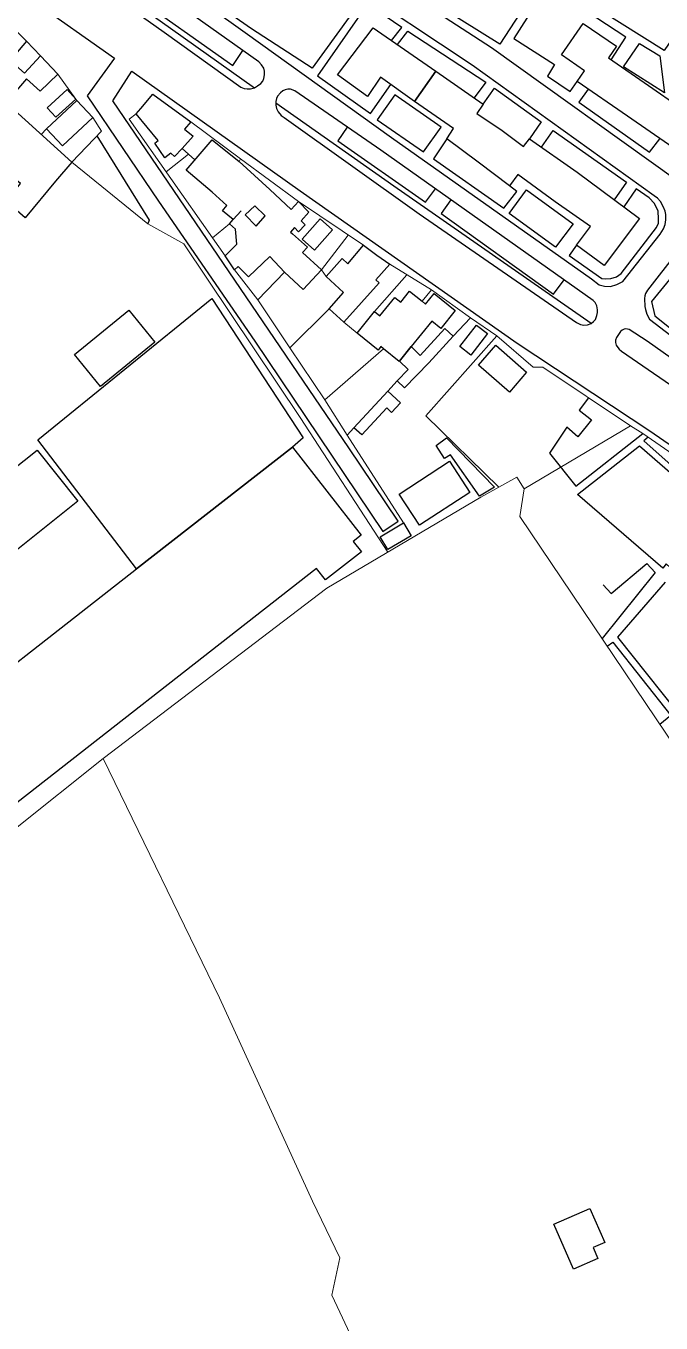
# Model space of a CAD drawing. Header units: metres. Extents: x -1319 to 2200, y -1209 to 1268.
# Drawn here: x 187.1 to 364.5, y -133.4 to 229 of the extents above; entities that cross this region are included whole.
import ezdxf

# ---------------------------------------------------------------- set-up
doc = ezdxf.new("R2010")
doc.units = ezdxf.units.M
for name, color, linetype, lineweight, true_color in [('CLADIRI_CONTUR', 7, 'Continuous', 25, 0x4b5962), ('PARCELE_CONTUR', 7, 'Continuous', 13, 0xb58c63), ('PAVAJ', 7, 'Continuous', 25, 0xd1d6d2), ('STRAZI', 7, 'Continuous', 25, 0xc4cccb)]:
    doc.layers.add(name, color=color, linetype=linetype, lineweight=lineweight, true_color=true_color)

msp = doc.modelspace()

# ---------------------------------------------------------------- linework, layer by layer
at = {"layer": 'CLADIRI_CONTUR'}
for points in [[(175.37, 234.17), (178.33, 233.55), (187.19, 224.8), (182.67, 219.36), (181.16, 217.63), (172.15, 227.18), (175.37, 234.17)], [(360.99, 212.35), (369.88, 206.22), (373.32, 211.22), (379.93, 220.81), (374.18, 224.77), (380.21, 233.52), (393.74, 224.2), (381.1, 205.86), (371.77, 192.32), (355.11, 203.8), (341.1, 213.46), (343.16, 216.45), (336.68, 220.91), (342.77, 229.75), (352.05, 223.35), (349.79, 220.07), (360.99, 212.35)], [(286.15, 214.73), (282.46, 209.34), (274.14, 215.37), (284.07, 228.51), (301.59, 216.42), (295.6, 207.91), (286.15, 214.73)], [(173.19, 192.24), (166.71, 178.95), (152.75, 185.76), (159.23, 199.05), (169.73, 218.25), (199.91, 190.97), (195.32, 185.65), (186.86, 175.36), (181.55, 180.05), (185.51, 184.99), (177.42, 191.4), (182.18, 197.51), (182.18, 197.51), (173.59, 205.82), (167.66, 194.93), (173.19, 192.24)], [(191.11, 220.67), (195.94, 215.58), (191.07, 210.78), (187.23, 214.2), (182.16, 208.41), (180.02, 210.28), (184.15, 215.01), (181.16, 217.63), (182.67, 219.36), (186.65, 215.87), (191.11, 220.67)], [(295.6, 207.91), (301.59, 216.42), (314.77, 207.18), (313.03, 204.57), (320.11, 199.81), (326.11, 195.38), (327.79, 197.48), (341.1, 188.2), (358.47, 175.25), (348.64, 162.06), (340.94, 167.8), (344.77, 172.94), (334.95, 179.86), (334.95, 179.86), (324.52, 187.5), (322.19, 184.39), (313.43, 190.99), (304.69, 197.45), (306.48, 200.35), (295.6, 207.91)], [(198.6, 211.24), (201.02, 208.59), (195.45, 203.5), (193.03, 206.15), (198.6, 211.24)], [(205.72, 203.46), (197.26, 195.52), (192.81, 200.25), (201.27, 208.2), (205.72, 203.46)], [(230.72, 194.76), (228.59, 192.53), (227.57, 193.52), (225.88, 192.2), (223.06, 196.26), (223.98, 197), (217.83, 204.43), (219.18, 205.93), (222.55, 209.95), (233.09, 202.27), (231.37, 200.14), (233.83, 198.24), (230.72, 194.76)], [(255.19, 164.62), (249.24, 158.91), (246.33, 161.79), (245.38, 160.86), (242.77, 164.77), (245.95, 168.06), (245.62, 172.2), (243.94, 173.77), (244.94, 174.91), (241.99, 177.39), (243.23, 178.85), (239.06, 182.58), (239.06, 182.58), (231.85, 188.76), (239.13, 197.18), (246.64, 191.11), (255.22, 183.32), (261.15, 177.75), (263.21, 179.96), (266.14, 177), (263.94, 174.54), (265.06, 173.45), (263.24, 171.54), (262.07, 172.71), (260.98, 171.41), (261.52, 170.92), (265.7, 167.23), (264.34, 165.76), (269.61, 160.91), (264.56, 155.42), (259.29, 160.27), (255.19, 164.62)], [(251.35, 173.08), (253.93, 175.93), (251, 178.76), (248.29, 176.2), (251.35, 173.08)], [(247.16, 177.36), (247.16, 177.36), (244.94, 174.91), (247.16, 177.36)], [(269.25, 175.09), (272.71, 172.05), (267.73, 166.38), (264.27, 169.42), (269.25, 175.09)], [(285.73, 157.22), (275.92, 146.26), (271.74, 150), (275.8, 154.54), (270.91, 158.97), (275.43, 164.04), (276.99, 162.56), (281.36, 167.75), (285.13, 164.97), (288.7, 162.45), (284.78, 158.08), (285.73, 157.22)], [(190.34, 113.39), (238.96, 152.85), (264.51, 113.93), (261.52, 111.37), (217.94, 77.33), (190.34, 113.39)], [(287, 138.8), (286.23, 139.42), (285.45, 138.47), (279.61, 143.21), (284.46, 149.19), (285.91, 148.02), (290.09, 153.19), (291.77, 151.83), (294.27, 154.91), (297.76, 152.09), (298.74, 151.29), (301.17, 154.28), (307.03, 149.54), (302.95, 144.51), (300.45, 146.53), (294.73, 139.45), (291.34, 135.29), (287, 138.8)], [(215.78, 149.59), (223.07, 140.66), (207.91, 128.28), (200.62, 137.22), (215.78, 149.59)], [(311.34, 137.04), (308.27, 139.42), (312.92, 145.42), (315.99, 143.05), (311.34, 137.04)], [(304.06, 144.51), (306.41, 142.38), (299.59, 134.85), (292.81, 127.89), (290.76, 129.89), (293.83, 133.04), (291.45, 135.35), (294.73, 139.45), (297.24, 136.97), (304.06, 144.51)], [(326.97, 132.25), (322.14, 126.73), (313.53, 134.27), (318.37, 139.79), (326.97, 132.25)], [(289.24, 121), (287.86, 122.27), (280.89, 114.73), (278.69, 116.76), (288.17, 127.01), (291.75, 123.7), (289.24, 121)], [(305.68, 109.23), (304.04, 108.19), (301.7, 111.81), (304.55, 113.97), (318.02, 100.17), (313.78, 97.61), (305.68, 109.23)], [(172.85, 2.9), (153.83, 27.25), (217.94, 77.33), (261.52, 111.37), (280.75, 86.76), (278.51, 85.01), (280.83, 82.05), (270.8, 74.21), (268.28, 77.44), (172.85, 2.9)], [(201.6, 96.24), (182.42, 80.98), (171.05, 95.27), (190.23, 110.53), (201.6, 96.24)], [(365.97, 78.7), (365.06, 77.53), (341.15, 98.13), (358.54, 111.68), (381.2, 91.91), (368.17, 76.72), (365.97, 78.7)], [(311.08, 98.68), (297.06, 89.53), (291.37, 98.23), (305.39, 107.38), (311.08, 98.68)], [(294.7, 86.53), (288.15, 82.69), (286.03, 86.3), (292.58, 90.14), (294.7, 86.53)], [(345.53, -112.3), (346.87, -115.35), (340.07, -118.33), (334.59, -105.81), (344.62, -101.41), (348.77, -110.89), (345.53, -112.3)]]:
    msp.add_lwpolyline(points, close=True, dxfattribs=at)
msp.add_lwpolyline([(373.18, 32.14), (352.46, 58.27), (365.79, 73.65)], dxfattribs=at)
at = {"layer": 'PARCELE_CONTUR'}
for points in [[(187.19, 224.8), (191.11, 220.67)], [(195.94, 215.58), (201.02, 208.59)], [(201.02, 208.59), (201.27, 208.2)], [(205.72, 203.46), (208.17, 199.66), (199.91, 190.97)], [(217.83, 204.43), (215.87, 203.02), (239.14, 169.83)], [(192.81, 200.25), (191.35, 198.71)], [(233.09, 202.27), (247.04, 191.89), (246.64, 191.11)], [(232.5, 193.17), (226.21, 188.26)], [(230.72, 194.76), (234.29, 191.59)], [(199.91, 190.97), (221.11, 173.69), (231.19, 168.15), (263.71, 119.58), (288.19, 82)], [(247.04, 191.89), (263.21, 179.96)], [(263.21, 179.96), (281.36, 167.75)], [(243.94, 173.77), (239.14, 169.83), (242.77, 164.77)], [(269.61, 160.91), (277.13, 170.6)], [(245.38, 160.86), (251.83, 152.52)], [(259.29, 160.27), (251.83, 152.52), (260.82, 139.05)], [(269.61, 160.91), (270.91, 158.97)], [(284.46, 149.19), (293.5, 159.5)], [(288.7, 162.45), (300.34, 155.29)], [(297.76, 152.09), (300.34, 155.29), (311.3, 147.43)], [(271.74, 150), (260.82, 139.05), (270.57, 124.56)], [(275.92, 146.26), (279.61, 143.21)], [(306.41, 142.38), (311.3, 147.43), (318.68, 142.43)], [(326.3, 99.69), (355.97, 117.3), (331.5, 133.64), (328.79, 133.71), (318.68, 142.43), (298.83, 120.05), (319.2, 100.16)], [(287, 138.8), (270.57, 124.56), (276.79, 114.69)], [(288.17, 127.01), (290.76, 129.89)], [(292.58, 90.14), (276.79, 114.69), (278.69, 116.76)], [(355.97, 117.3), (359.39, 115.13), (373.96, 105.09), (402.62, 84.33), (411.69, 76.94), (418.08, 71.64), (428.33, 62.23), (442.83, 48.49), (461.57, 30.26), (482.99, 9.75), (495.72, -2.81), (504.04, -10.71), (504.46, -14.07), (496.86, -18.56), (453.46, -36), (422.12, -48.66)], [(446.43, -58.04), (443.29, -53.35), (428.72, -59.35), (422.12, -48.66), (418.68, -49.83), (415.9, -49.9), (410.69, -39.5), (386.45, 0.86), (325.06, 91.99), (326.3, 99.69), (324.25, 102.98), (314.14, 97.34), (271.14, 71.92), (208.65, 24.31), (241.18, -42.5), (267.11, -99.35), (274.73, -115.18), (272.53, -125.58), (279.12, -139.64), (283.23, -149.9), (283.67, -157.22), (282.64, -163.82), (277.98, -177.11)], [(208.65, 24.31), (184.18, 4.82), (174.59, -2.36), (149.53, -19.8), (130.41, -32.69), (81.7, -70.56), (85.43, -77.67), (22.43, -107.92), (57.67, -126.68), (111.81, -154.11), (127.19, -161.11), (144.3, -169.72), (192.87, -195.57), (244.13, -222.27)]]:
    msp.add_lwpolyline(points, dxfattribs=at)
at = {"layer": 'PAVAJ'}
for points in [[(196.68, 263.61), (190.98, 266.23), (188.5, 261.99), (187.87, 260.6), (187.7, 259.43), (187.87, 258.46), (188.67, 257.03), (189.8, 255.48), (192.07, 253.34), (224.59, 230.48), (250.88, 211.76)], [(305.65, 254.16), (307.6, 257.2), (330.88, 241.47), (319.45, 223.9), (297.48, 237.73), (299.77, 241.19)], [(201.23, 252.62), (200.23, 249.92), (216.05, 238.38), (244.87, 217.96), (247.69, 222.16)], [(252.62, 247.87), (255.93, 252.66), (280.81, 236.19), (267.07, 217.25), (250.05, 228.25), (239.13, 235.86), (244, 244.14)], [(350.54, 219.55), (354.7, 225.92), (332.8, 240.32), (323.36, 225.54), (334.72, 218.23), (332.81, 215.02), (339.16, 210.69), (341.1, 213.46)], [(289.24, 224.95), (292.13, 228.59), (282.51, 235.1), (268.52, 215.1), (283.31, 204.52), (289.05, 212.63)], [(290.86, 223.83), (293.73, 227.58), (315.53, 213.34), (312.3, 208.91)], [(354.03, 217.56), (358.48, 224.16), (364.2, 220.63), (365.48, 210.31), (354.03, 217.56)], [(314.77, 207.18), (317.97, 211.66), (330.99, 202.25), (327.79, 197.48)], [(344.15, 211.35), (341.59, 207.73), (361.3, 193.74), (364.15, 197.52)], [(344.97, 145.9), (289.82, 184.27), (256.86, 207.44)], [(290.11, 209.77), (285.2, 202.83), (298.14, 193.84), (303.1, 200.78), (290.11, 209.77)], [(276.86, 200.76), (274.19, 196.96), (298.68, 179.74), (301.47, 183.49)], [(331.16, 195.13), (334.36, 199.85), (354.82, 185.34), (351.46, 180.48)], [(206.9, 198.32), (221.5, 174.75), (221.11, 173.69)], [(304.69, 197.45), (300.93, 191.9), (320.62, 178.1), (324.23, 182.74), (322.19, 184.39)], [(326.9, 183.21), (339.99, 173.77), (334.99, 167.17), (322.11, 176.64), (326.9, 183.21)], [(340.94, 167.8), (338.85, 164.87), (348.01, 158.49), (349.02, 158.36), (350.49, 158.49), (352.04, 158.91), (353.35, 159.83), (363.26, 172.69), (363.77, 173.87), (363.77, 175.17), (363.68, 177.31), (362.65, 179.44), (361.2, 181.01), (357.54, 183.49), (354.12, 178.49)], [(305.78, 180.44), (303.05, 176.59), (334.48, 154.07), (337.45, 158.06)], [(380.5, 158.94), (383.75, 163.18), (375.77, 169.02), (361.82, 152), (362.76, 147.98), (372.03, 140.68), (373.75, 142.91)], [(344.29, 125.1), (341.67, 121.69), (345.07, 118.92), (341.25, 114.21), (338.18, 116.95), (333.39, 109.63), (340.7, 100.39), (359.39, 115.13)], [(360.91, 114.08), (359.75, 113.06), (369, 104.8), (371.01, 107.12)], [(348.35, 72.88), (350.57, 70.4), (360.57, 78.85), (362.88, 76.29), (348.06, 57.85)], [(349.51, 55.69), (351.08, 56.83), (367.3, 36.37), (364.22, 33.85)]]:
    msp.add_lwpolyline(points, dxfattribs=at)
at = {"layer": 'STRAZI'}
for points in [[(261.39, 259.24), (317.18, 222.98), (368.61, 186.09), (371.13, 184.33), (372.81, 183.61), (374.03, 183.57), (375.16, 183.95), (376.09, 184.58), (400.67, 219.28), (401.09, 220.59), (401.17, 221.8), (400.88, 223.48), (400.29, 224.83), (399.74, 225.71), (398.65, 226.68), (383.57, 237.64)], [(187.08, 254.68), (225.65, 227.29), (247.12, 211.95), (248.05, 211.51), (248.89, 211.45), (249.85, 211.49), (250.88, 211.76), (251.79, 212.31), (252.71, 212.9), (253.21, 213.57), (253.55, 214.37), (253.7, 215.38), (253.7, 216.41), (253.49, 217.22), (252.92, 218.17), (252.12, 219.01), (211.26, 248.06)], [(219.46, 247.9), (248.28, 227.22), (289.2, 197.86), (345.08, 158.32), (347.26, 156.72), (348.73, 156.34), (350.37, 156.26), (352.18, 156.77), (353.86, 157.61), (364.28, 170.84), (365.25, 172.35), (365.71, 173.57), (365.84, 174.83), (365.84, 176.3), (365.67, 177.31), (365.25, 178.36), (364.36, 180), (363.52, 180.88), (362.62, 181.55), (311.7, 218.06), (276.62, 241.45)], [(180.8, 241.8), (188.78, 236.3), (211.81, 220.02)], [(376.34, 238.36), (365.35, 222.16), (334.95, 241.34)], [(211.81, 220.02), (204.2, 209.51), (224.12, 180.02), (251.01, 140.95), (286.8, 87.75), (291.09, 90.61), (277.31, 111.11), (243.87, 160.36), (211.35, 208.09), (216.64, 216.4), (263.7, 182.96), (324.28, 140.36), (361.42, 115.9), (378.57, 104.06)], [(259.18, 203.44), (296.95, 176.51), (340.9, 146.18), (342.05, 145.63), (342.96, 145.46), (344.01, 145.55), (344.97, 145.9), (345.63, 146.43), (346.17, 147.04), (346.59, 148.07), (346.72, 148.91), (346.74, 149.73), (346.55, 150.84), (346.09, 151.72), (345.52, 152.35), (286.2, 194.28), (262.21, 210.92), (260.94, 211.34), (260.23, 211.32), (259.52, 211.2), (258.8, 210.88), (258.21, 210.36), (257.37, 209.37), (257.06, 208.72), (256.87, 207.94), (256.85, 206.93), (257.08, 205.92), (257.54, 204.98), (258.38, 204.03), (259.18, 203.44)], [(368.95, 165.73), (360.76, 155.18), (360.21, 154.3), (360, 153.59), (359.92, 152.83), (360.02, 150.67), (360.17, 149.79), (360.59, 148.48), (361.3, 147.05), (377.56, 134.58)], [(395.71, 116.11), (360.63, 140.9), (355.57, 144.22), (354.69, 144.39), (354.18, 144.34), (353.61, 144.05), (353.17, 143.67), (352.04, 141.95), (351.79, 141.26), (351.83, 140.54), (352.02, 139.85), (352.42, 139.22), (352.84, 138.67), (353.51, 138.17)], [(353.51, 138.17), (391.24, 112.12)]]:
    msp.add_lwpolyline(points, dxfattribs=at)

doc.saveas('drawing.dxf')
